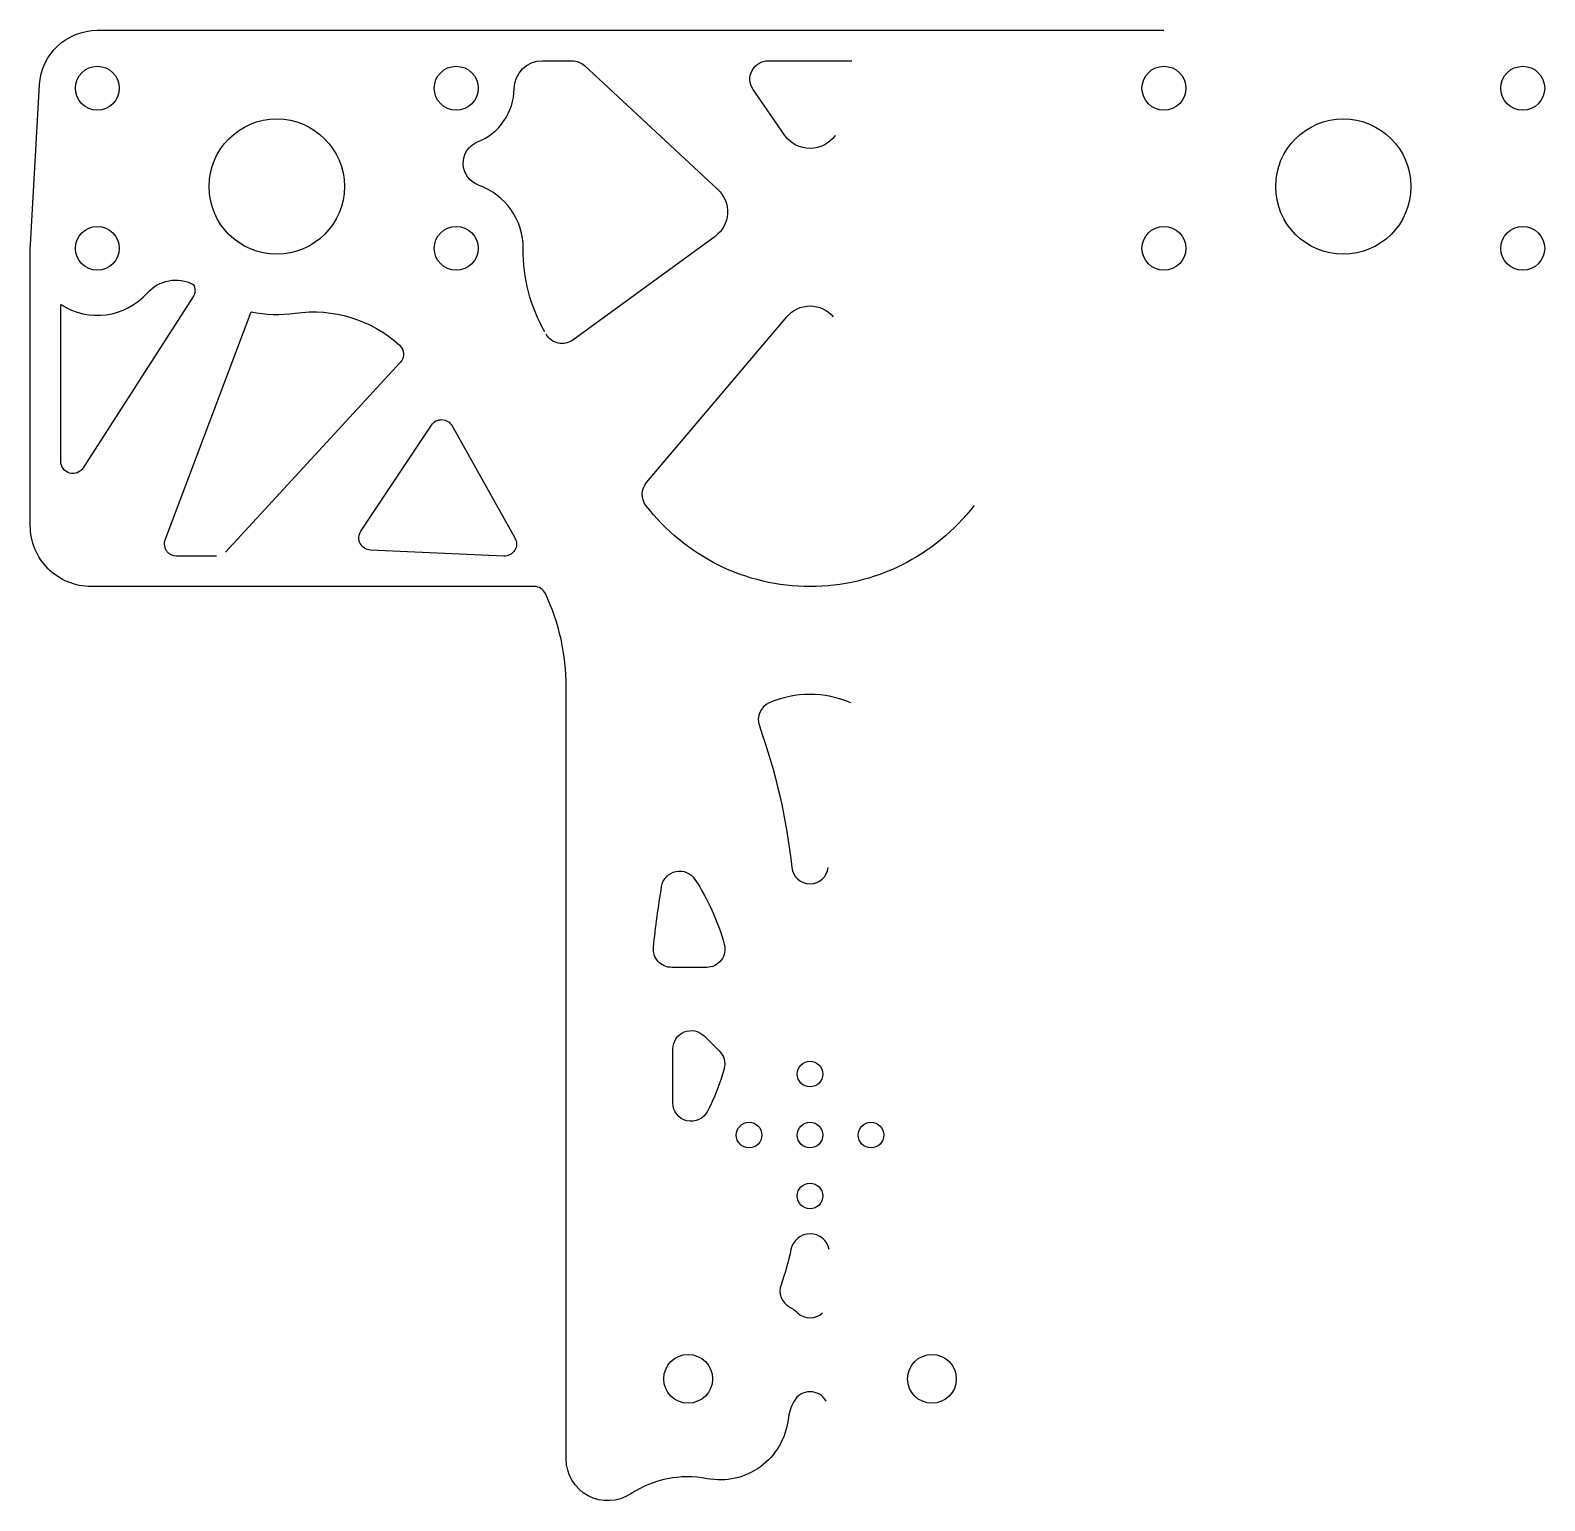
# Model space of a CAD drawing. Header units: millimetres. Extents: x -11 to 237, y -241 to 0.
import ezdxf

# ---------------------------------------------------------------- set-up
doc = ezdxf.new("R2010")
doc.units = ezdxf.units.MM

msp = doc.modelspace()

# ---------------------------------------------------------------- linework, layer by layer
for points in [[(119.57, -224.95, 0.591639), (114.31, -224.95, 0.095097), (113.33, -227.99, -0.433462), (100.06, -237.66, 0.194761), (87.52, -240.15, -0.596677), (76.94, -234.45), (76.94, -107.77, 0.109994), (73.53, -92.43, 0.290963), (71.71, -91.27), (-1, -91.27, -0.414214), (-11, -81.27), (-11, -35.78, -0.014281), (-10.98, -35.15), (-9.48, -8.96, -0.397581), (0, 0), (175, 0)], [(73.43, -49.5, -0.132705), (69.88, -35.87, 0.320348), (62.55, -25.4, -0.692332), (62.4, -18.32, 0.304123), (68.38, -9.6, -0.411262), (73.02, -5), (77.89, -5, -0.189361), (79.93, -5.8), (101.81, -26.12, -0.4718), (101.35, -33.83), (78.02, -50.82, -0.44705), (73.65, -49.88)], [(121.05, -17.25, -0.524056), (112.83, -17.25), (107.61, -9.71, -0.604941), (110.08, -5), (123.8, -5)], [(19.56, -86.27), (13.01, -86.27, -0.489485), (11.07, -83.78), (25.25, -46.21, 0.086394), (32.45, -46.42, -0.224506), (49.59, -51.69, -0.415655), (49.71, -54.52), (21.04, -85.63)], [(143.86, -77.95, -0.495092), (90.02, -77.95, -0.352017), (90.12, -74.19), (113.12, -47.01, -0.463644), (120.76, -47.01)], [(123.62, -110.36, 0.20736), (110.26, -110.36, 0.394372), (108.62, -114.12, -0.057671), (113.96, -137.37, 0.895381), (119.92, -137.37)], [(120.08, -200.04, 0.815685), (113.81, -200.04, -0.036213), (112.18, -205.83, 0.369987), (113.56, -209.48, -0.063406), (114.89, -210.45, 0.395778), (118.99, -210.45)]]:
    msp.add_lwpolyline(points, format="xyb")
for points in [[(15.69, -43.77), (-2.32, -71.81, -0.748768), (-6, -70.73), (-6, -44.99, 0.371111), (8.22, -43.08, -0.345263), (15.75, -41.71, -0.276351)], [(58.22, -64.91), (68.52, -83.3, -0.587858), (66.69, -86.27), (44.82, -85.3, -0.583473), (43.24, -82.2), (54.81, -64.78, -0.5609)], [(102.87, -149.98, -0.495558), (99.98, -153.77), (94.24, -153.77, -0.445479), (91.25, -150.46, -0.013693), (92.59, -140.48, -0.685464), (98.06, -139.32, -0.077178)], [(94.44, -167.13, -0.665675), (99.55, -165), (102.05, -167.46, -0.272912), (102.83, -170.41, -0.049164), (100.12, -177.37, -0.788895), (94.44, -176.01)]]:
    msp.add_lwpolyline(points, format="xyb", close=True)
for centre, radius in [((0, -9.5), 3.6), ((58.88, -9.5), 3.6), ((175, -9.5), 3.6), ((233.88, -9.5), 3.6), ((29.44, -25.64), 11.1), ((204.44, -25.64), 11.1), ((0, -35.78), 3.6), ((58.88, -35.78), 3.6), ((175, -35.78), 3.6), ((233.88, -35.78), 3.6), ((116.94, -171.27), 2.1), ((106.94, -181.28), 2.1), ((116.94, -181.28), 2.1), ((126.94, -181.28), 2.1), ((116.94, -191.27), 2.1), ((96.94, -221.28), 4), ((136.94, -221.28), 4)]:
    msp.add_circle(centre, radius)

doc.saveas('drawing.dxf')
